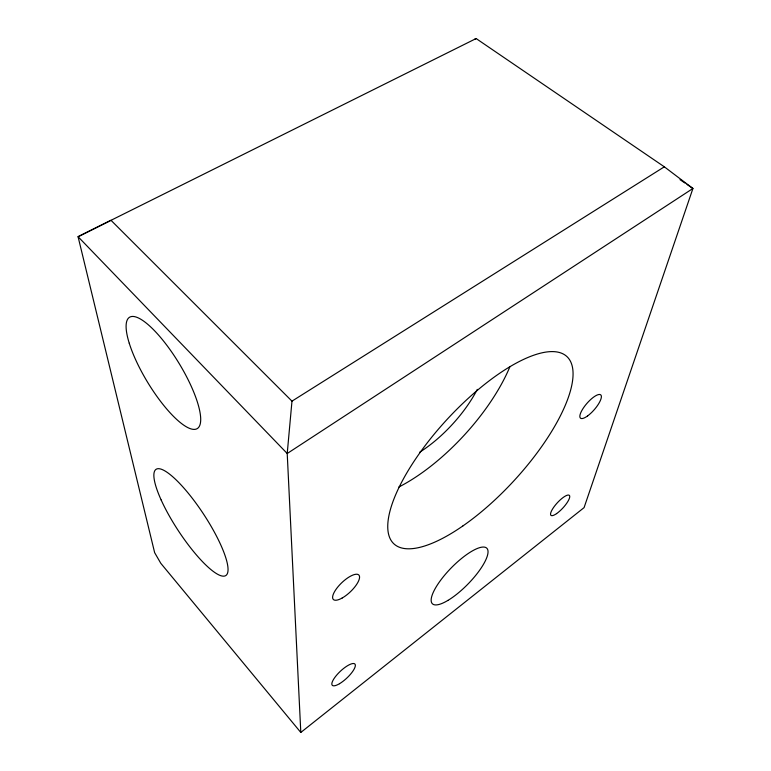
<?xml version="1.0" encoding="UTF-8"?>
<svg xmlns="http://www.w3.org/2000/svg" width="771" height="771" viewBox="0 0 771 771"><rect width="100%" height="100%" fill="white"/><g stroke="black" fill="none" stroke-linecap="round" stroke-linejoin="round"><path stroke-width="1.16" d="M686.971 184.414L692.927 188.481L287.217 453.512L78.073 236.707L110.985 220.284L291.978 401.151L287.217 453.512L300.806 732.45L584.081 507.617L692.927 188.481L664.332 166.815L476.131 38.55L78.073 236.707L154.643 552.662L160.802 563.312L300.806 732.45M291.978 401.151L664.332 166.815M474.522 39.388L476.131 38.55M680.022 179.672L684.985 183.055M509.988 366.533A123.476 51.223 -47.4 0 1 398.877 486.993M477.297 389.384A77.63 32.112 -47.4 0 1 419.742 452.172M161.158 499.984A63.54 15.102 56.7 0 0 224.92 575.956A63.54 15.102 56.7 0 0 186.688 491.31A63.54 15.102 56.7 0 0 161.158 499.984M463.005 525.851A127.475 45.373 -47.3 0 0 567.938 357.619A127.475 45.373 -47.3 0 0 410.288 467.159A127.475 45.373 -47.3 0 0 463.005 525.851M339.519 683.694A15.507 4.693 -43.2 0 0 355.18 664.467A15.507 4.693 -43.2 0 0 336.098 675.81A15.507 4.693 -43.2 0 0 339.519 683.694M556.604 513.602A13.579 3.807 -47.4 0 0 569.653 495.869A13.579 3.807 -47.4 0 0 554.176 506.614A13.579 3.807 -47.4 0 0 556.604 513.602M342.199 597.997A17.656 6.245 -43.7 0 0 359.219 575.532A17.656 6.245 -43.7 0 0 336.869 588.186A17.656 6.245 -43.7 0 0 342.199 597.997M587.608 415.916A15.439 4.838 -48.9 0 0 601.072 395.263A15.439 4.838 -48.9 0 0 583.146 408.36A15.439 4.838 -48.9 0 0 587.608 415.916M447.961 600.387A38.878 11.632 -45.6 0 0 487.889 550.311A38.878 11.632 -45.6 0 0 442.92 577.286A38.878 11.632 -45.6 0 0 447.961 600.387M129.249 343.23A65.149 18.35 58.7 0 0 193.405 429.37A65.149 18.35 58.7 0 0 167.432 346.083A65.149 18.35 58.7 0 0 129.249 343.23"/></g></svg>
